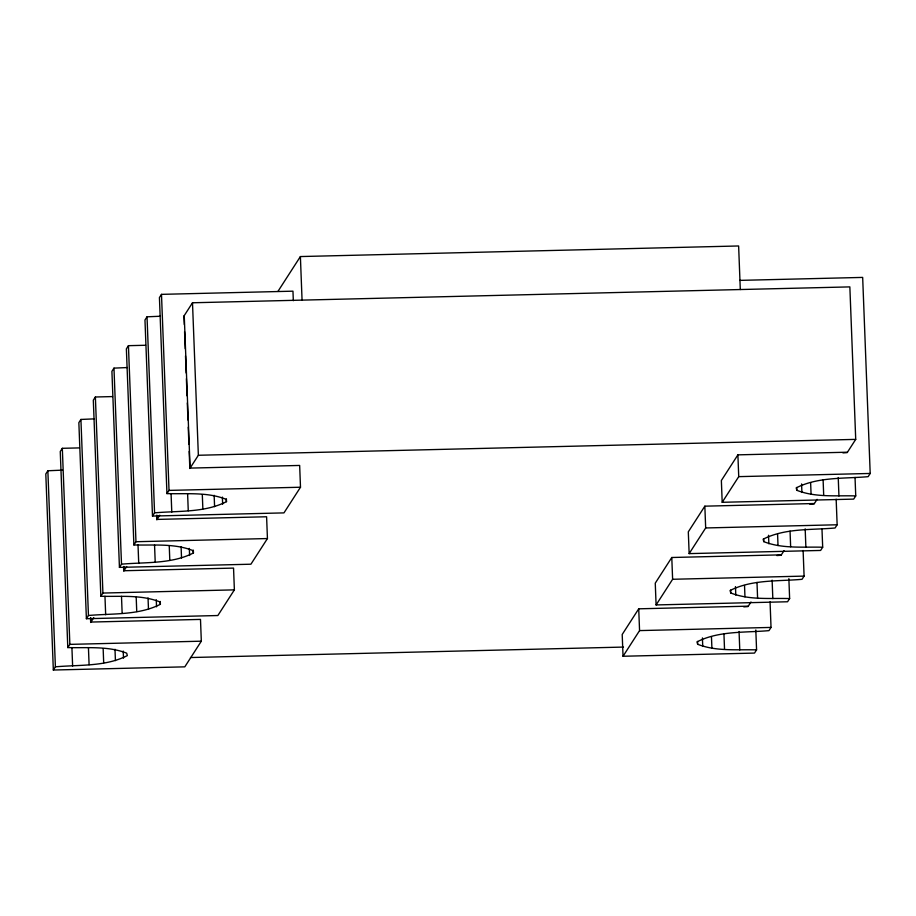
<?xml version="1.0" encoding="UTF-8"?>
<svg xmlns="http://www.w3.org/2000/svg" width="916" height="916" viewBox="0 0 916 916"><rect width="100%" height="100%" fill="white"/><g stroke="black" fill="none" stroke-linecap="round" stroke-linejoin="round"><path stroke-width="1.37" d="M62.437 470.137L47.861 470.767L45.8 473.973L53.334 670.031L184.803 666.848L201.325 641.189L200.489 619.411L90.936 622.056L90.764 617.785M79.474 447.901L62.322 448.313L60.261 451.519L67.795 647.578C87.352 648.127 108.145 645.86 126.694 653.177L127.335 655.604C105.546 666.768 79.257 664.695 55.395 666.825L53.334 670.031M94.165 418.875L80.917 419.448L78.856 422.654L86.39 618.712L217.859 615.529L234.381 589.87L233.546 568.092L123.992 570.737L123.82 566.454M112.531 396.582L95.379 396.994L93.317 400.2L100.852 596.259C120.397 596.808 141.201 594.541 159.75 601.858L160.38 604.285C138.602 615.449 112.313 613.365 88.451 615.495L86.39 618.712M127.221 367.556L113.973 368.129L111.912 371.335L119.435 567.382L250.915 564.21L267.438 538.551L266.602 516.761L157.048 519.418L156.876 515.135M145.587 345.263L128.435 345.675L126.374 348.882L133.896 544.94C153.453 545.489 174.246 543.222 192.807 550.527L193.436 552.966C171.658 564.13 145.369 562.046 121.507 564.176L119.435 567.382M160.277 316.238L147.029 316.81L144.968 320.016L152.491 516.063L283.96 512.891L300.494 487.232L299.658 465.442L190.093 468.099L184.242 315.608M293.326 300.711L292.96 291.173L161.491 294.357L159.43 297.563L166.952 493.61C186.509 494.171 207.302 491.903 225.863 499.209L226.492 501.647C204.715 512.811 178.425 510.727 154.564 512.857L152.491 516.063M842.949 452.916L847.185 452.619L855.716 439.382L849.853 286.891L192.497 302.772L183.979 316.02L184.311 324.562M277.96 291.38L300.391 256.56L738.628 245.969L740.3 289.536M67.795 647.578L69.856 644.372L62.322 448.313M100.852 596.259L102.913 593.053L95.379 396.994M133.896 544.94L135.969 541.722L128.435 345.675M166.952 493.61L169.025 490.404L161.491 294.357M93.776 617.647L90.673 622.456L90.512 618.174M126.694 566.535L123.729 571.137L123.557 566.867M159.75 515.216L156.785 519.819L156.613 515.548M189.83 468.5L198.36 455.263L192.497 302.772M748.292 606.163L638.727 608.819L622.204 634.479L623.04 656.257L754.509 653.085L756.57 649.879L755.815 629.99M781.348 554.844L671.783 557.5L655.261 583.16L656.096 604.938L787.565 601.766L789.626 598.56L788.871 578.66M814.393 503.525L704.839 506.17L688.305 531.841L689.153 553.619L820.622 550.447L822.683 547.23L821.973 528.761M847.449 452.206L737.895 454.851L721.361 480.511L722.197 502.3L853.678 499.117L855.739 495.911L855.029 477.442M623.04 656.257L639.563 630.597L638.727 608.819M656.096 604.938L672.619 579.278L671.783 557.5M689.153 553.619L705.675 527.96L704.839 506.17M722.197 502.3L738.731 476.641L737.895 454.851M750.994 601.972L748.029 606.575L743.792 606.873M784.05 550.653L781.085 555.256L776.837 555.554M817.095 499.335L814.129 503.937L809.893 504.235M770.058 601.846L771.032 627.426L768.971 630.632C745.109 632.761 718.82 630.677 697.042 641.841L697.671 644.28C716.22 651.585 737.025 649.318 756.57 649.879M803.114 550.527L804.088 576.107L802.027 579.313C778.165 581.442 751.876 579.359 730.098 590.522L730.728 592.961C749.277 600.266 770.081 597.999 789.626 598.56M836.159 499.209L837.144 524.776L835.083 527.994C811.221 530.124 784.932 528.04 763.143 539.203L763.784 541.642C782.333 548.947 803.126 546.68 822.683 547.23M739.773 280.376L862.666 277.411L870.2 473.457L868.139 476.663C844.277 478.805 817.988 476.721 796.199 487.885L796.84 490.312C815.389 497.628 836.182 495.361 855.739 495.911M198.36 455.263L855.716 439.382M169.025 490.404L300.494 487.232M738.731 476.641L870.2 473.457M135.969 541.722L267.438 538.551M705.675 527.96L837.144 524.776M102.913 593.053L234.381 589.87M672.619 579.278L804.088 576.107M69.856 644.372L201.325 641.189M639.563 630.597L771.032 627.426M190.471 657.539L623.464 647.074M838.232 477.534L838.942 496.003M823.106 479.789L823.702 495.419M810.637 482.858L811.072 494.216M805.175 528.853L805.885 547.321M801.58 483.957L801.912 492.476M796.725 487.472L796.84 490.312M790.05 531.108L790.645 546.737M777.581 534.177L778.016 545.535M772.119 580.172L772.829 598.64M768.524 535.276L768.856 543.795M763.669 538.791L763.784 541.642M756.994 582.427L757.589 598.056M744.525 585.496L744.96 596.854M739.063 631.49L739.773 649.959M735.468 586.595L735.8 595.114M730.625 590.122L730.728 592.961M723.938 633.758L724.533 649.375M711.469 636.815L711.904 648.185M702.423 637.914L702.744 646.444M697.568 641.44L697.671 644.28M300.391 256.56L302.062 300.127M226.389 498.808L226.492 501.647M222.382 497.09L222.645 504.189M214.149 495.304L214.584 506.674M202.31 494.709L202.86 508.918M193.333 550.127L193.436 552.966M184.574 331.695L185.238 348.79M185.513 355.923L186.166 373.018M186.383 378.72L187.047 395.827M187.311 402.948L187.975 420.043M188.249 427.177L188.902 444.271M189.177 451.405L189.784 467.08M187.608 493.724L188.261 510.773M189.326 548.409L189.601 555.508M181.093 546.623L181.528 557.993M171.074 493.655L171.784 512.124M169.254 546.028L169.804 560.237M160.277 601.446L160.38 604.285M147.029 316.81L154.564 512.857M154.552 545.043L155.205 562.092M156.27 599.728L156.544 606.839M148.037 597.942L148.484 609.312M138.018 544.974L138.728 563.443M136.198 597.347L136.747 611.556M113.973 368.129L121.507 564.176M121.496 596.373L122.149 613.411M123.213 651.047L123.488 658.157M114.992 649.272L115.427 660.631M104.962 596.293L105.672 614.762M103.153 648.677L103.691 662.875M80.917 419.448L88.451 615.495M88.44 647.692L89.092 664.741M71.917 647.612L72.627 666.081M47.861 470.767L55.395 666.825"/></g></svg>
